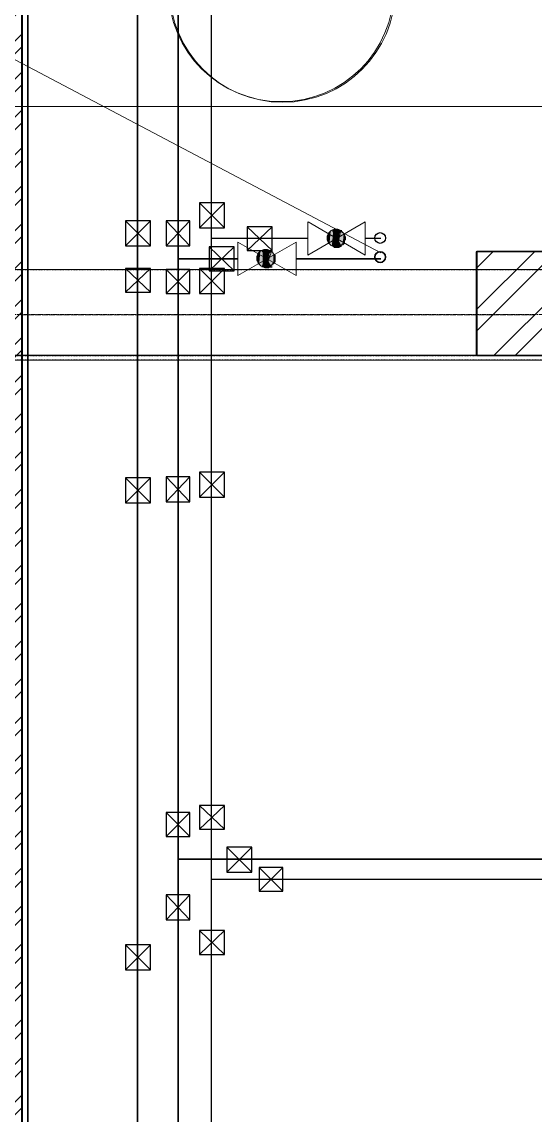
# Model space of a CAD drawing. Header units: millimetres. Extents: x -10178924 to 11692288, y -947381 to 58396.
# Drawn here: x 768125 to 769948, y -789537 to -785650 of the extents above; entities that cross this region are included whole.
import ezdxf

# ---------------------------------------------------------------- set-up
doc = ezdxf.new("R2010")
doc.units = ezdxf.units.MM
doc.linetypes.add('короткая штриховая', pattern=[282.222222, 141.111111, -141.111111])
doc.linetypes.add('осевая', pattern=[50.8, 31.75, -6.35, 6.35, -6.35])
for name, color, linetype, lineweight in [('PDF _0', 7, 'Continuous', 9), ('PDF _Разрезы', 7, 'Continuous', 9), ('PDF _Текст', 7, 'Continuous', 5), ('Балки.1', 7, 'Continuous', 9), ('Перегородки', 162, 'Continuous', 9), ('Размеры осевые', 153, 'Continuous', 9), ('Стены.1', 7, 'Continuous', 25), ('ШТРИХОВКА', 252, 'Continuous', 15)]:
    doc.layers.add(name, color=color, linetype=linetype, lineweight=lineweight)
for name, color, linetype in [('PDF _PDF _Марки помещений', 5, 'Continuous'), ('PDF _PDF _Разрезы', 7, 'Continuous'), ('PDF _Балки.1', 7, 'Continuous'), ('PDF _В1_Арматура', 7, 'Continuous'), ('PDF _ВК_В1', 5, 'Continuous'), ('PDF _ВК_Т3', 1, 'Continuous'), ('PDF _ВК_Т4', 6, 'Continuous'), ('PDF _Марки помещений', 5, 'Continuous'), ('PDF _Стены.1', 7, 'Continuous')]:
    doc.layers.add(name, color=color, linetype=linetype)
for name, color, linetype, true_color in [('PDF _Перегородки', 7, 'Continuous', 0x0037dd), ('PDF _Размеры осевые', 7, 'Continuous', 0x5d6970), ('PDF _штриховка', 7, 'Continuous', 0x95834a)]:
    doc.layers.add(name, color=color, linetype=linetype, true_color=true_color)

# ---------------------------------------------------------------- blocks, each defined once
blk = doc.blocks.new('A$C5282721b')
at = {"layer": 'Перегородки', "lineweight": 20, "true_color": 0x000000, "transparency": 33554687}
h = blk.add_hatch(dxfattribs=at)
h.set_pattern_fill('ANSI32', color=18, scale=10)
h.set_pattern_definition([(45, (-4577.43, 241515.3), (-67.35192, 67.35192), []), (45, (-4532.53, 241515.3), (-67.35192, 67.35192), [])])
h.paths.add_polyline_path([(45649.391, -161.943), (45649.391, -5470.839), (45649.391, -11596.906), (45769.391, -11596.906), (45769.391, -5905.801), (45769.391, -5905.801), (45769.391, -161.943)])
at = {"layer": 'ШТРИХОВКА', "ltscale": 100, "true_color": 0x000000, "transparency": 33554687}
h = blk.add_hatch(dxfattribs=at)
h.set_pattern_fill('ANSI31', color=18, scale=50)
h.set_pattern_definition([(45, (-84344.04, 22834.88), (-112.2532, 112.2532), [])])
h.paths.add_polyline_path([(48997.987, -7673.422), (47735.543, -7673.422), (47735.543, -6046.445), (47382.946, -6046.445), (47382.946, -5676.669), (48224.83, -5676.669), (48224.83, -5827.958), (48997.987, -5827.958), (48997.987, -6271.605), (48729.504, -6271.605), (48729.504, -6127.958), (47983.364, -6127.958), (47983.364, -7373.422), (48729.504, -7373.422), (48729.504, -7301.605), (48997.987, -7301.605)])
at = {"color": 18, "linetype": 'короткая штриховая', "ltscale": 0.02, "true_color": 0x000000, "transparency": 33554687}
blk.add_line((30165.416, -6046.445), (47851.287, -6046.445), dxfattribs=at)
at = {"layer": 'PDF _Марки помещений', "color": 18, "lineweight": 9, "true_color": 0x000000, "transparency": 33554687}
blk.add_circle((46692.408, -4745.742), 400.064, dxfattribs=at)
at = {"layer": 'PDF _Разрезы', "color": 18, "lineweight": 9, "true_color": 0x000000, "transparency": 33554687}
blk.add_lwpolyline([(-3851.775, -5161.054), (61037.167, -5161.054)], dxfattribs=at)
at = {"layer": 'Балки.1', "color": 18, "linetype": 'короткая штриховая', "ltscale": 0.02, "true_color": 0x000000, "transparency": 33554687}
for p, q in [((30165.416, -5741.281), (47851.287, -5741.281)), ((30165.416, -6061.281), (47851.287, -6061.281))]:
    blk.add_line(p, q, dxfattribs=at)
at = {"layer": 'Перегородки', "color": 18, "lineweight": 25, "true_color": 0x000000, "transparency": 33554687}
for p, q in [((45769.391, -11596.906), (45769.391, -4211.299)), ((45789.391, -11596.906), (45789.391, -4231.299))]:
    blk.add_line(p, q, dxfattribs=at)
at = {"layer": 'Размеры осевые', "color": 251, "linetype": 'осевая', "ltscale": 0.5, "transparency": 33554687}
blk.add_line((-9750, -5900), (57900, -5900), dxfattribs=at)
at = {"layer": 'Стены.1', "color": 18, "linetype": 'Continuous', "true_color": 0x000000, "transparency": 33554687, "flags": 128}
blk.add_lwpolyline([(47823.001, -5676.669), (47382.946, -5676.669), (47382.946, -6046.445), (47735.543, -6046.445)], dxfattribs=at)

msp = doc.modelspace()

# ---------------------------------------------------------------- linework, layer by layer
at = {"layer": 'PDF _0', "lineweight": 25}
for points in [[(768756.2, -786382.7), (768845.1, -786382.7), (768845.1, -786293.8), (768756.2, -786293.8)], [(768493.7, -786446.2), (768582.6, -786446.2), (768582.6, -786357.3), (768493.7, -786357.3)], [(768637.7, -786446.2), (768722.3, -786446.2), (768722.3, -786357.3), (768637.7, -786357.3)], [(768925.6, -786463.2), (769014.4, -786463.2), (769014.4, -786378.5), (768925.6, -786378.5)], [(768790.1, -786535.1), (768879, -786535.1), (768879, -786450.5), (768790.1, -786450.5)], [(768493.7, -786611.3), (768582.6, -786611.3), (768582.6, -786526.7), (768493.7, -786526.7)], [(768637.7, -786615.6), (768722.3, -786615.6), (768722.3, -786530.9), (768637.7, -786530.9)], [(768756.2, -786615.6), (768845.1, -786615.6), (768845.1, -786526.7), (768756.2, -786526.7)], [(768493.7, -787360.6), (768582.6, -787360.6), (768582.6, -787271.7), (768493.7, -787271.7)], [(768637.7, -787356.4), (768722.3, -787356.4), (768722.3, -787267.5), (768637.7, -787267.5)], [(768756.2, -787339.5), (768845.1, -787339.5), (768845.1, -787250.6), (768756.2, -787250.6)], [(768756.2, -788520.6), (768845.1, -788520.6), (768845.1, -788435.9), (768756.2, -788435.9)], [(768637.7, -788546), (768722.3, -788546), (768722.3, -788461.3), (768637.7, -788461.3)], [(768853.6, -788673), (768942.5, -788673), (768942.5, -788584.1), (768853.6, -788584.1)], [(768967.9, -788740.7), (769052.5, -788740.7), (769052.5, -788656), (768967.9, -788656)], [(768637.7, -788842.3), (768722.3, -788842.3), (768722.3, -788753.4), (768637.7, -788753.4)], [(768756.2, -788965.1), (768845.1, -788965.1), (768845.1, -788880.4), (768756.2, -788880.4)], [(768493.7, -789020.1), (768582.6, -789020.1), (768582.6, -788931.2), (768493.7, -788931.2)]]:
    msp.add_lwpolyline(points, close=True, dxfattribs=at)
for points in [[(768756.2, -786293.8), (768845.1, -786382.7)], [(768845.1, -786293.8), (768756.2, -786382.7)], [(768493.7, -786357.3), (768582.6, -786446.2)], [(768582.6, -786357.3), (768493.7, -786446.2)], [(768637.7, -786357.3), (768722.3, -786446.2)], [(768722.3, -786357.3), (768637.7, -786446.2)], [(768925.6, -786378.5), (769014.4, -786463.1)], [(769014.4, -786378.5), (768925.6, -786463.1)], [(768790.1, -786450.4), (768879, -786535.1)], [(768879, -786450.4), (768790.1, -786535.1)], [(768493.7, -786526.7), (768582.6, -786611.3)], [(768582.6, -786526.7), (768493.7, -786611.3)], [(768637.7, -786530.9), (768722.3, -786615.5)], [(768722.3, -786530.9), (768637.7, -786615.5)], [(768756.2, -786526.7), (768845.1, -786615.5)], [(768845.1, -786526.7), (768756.2, -786615.5)], [(752521.3, -786835.7), (770207.5, -786835.7)], [(768493.7, -787271.7), (768582.6, -787360.6)], [(768582.6, -787271.7), (768493.7, -787360.6)], [(768637.7, -787267.5), (768722.3, -787356.4)], [(768722.3, -787267.5), (768637.7, -787356.4)], [(768756.2, -787250.6), (768845.1, -787339.5)], [(768845.1, -787250.6), (768756.2, -787339.5)], [(768756.2, -788435.9), (768845.1, -788520.6)], [(768845.1, -788435.9), (768756.2, -788520.6)], [(768637.7, -788461.3), (768722.3, -788546)], [(768722.3, -788461.3), (768637.7, -788546)], [(768853.6, -788584.1), (768942.5, -788673)], [(768942.5, -788584.1), (768853.6, -788673)], [(768967.9, -788656), (769052.5, -788740.7)], [(769052.6, -788656), (768967.9, -788740.7)], [(768637.7, -788753.4), (768722.3, -788842.3)], [(768722.3, -788753.4), (768637.7, -788842.3)], [(768756.2, -788880.4), (768845.1, -788965.1)], [(768845.1, -788880.4), (768756.2, -788965.1)], [(768493.7, -788931.2), (768582.6, -789020.1)], [(768582.6, -788931.2), (768493.7, -789020.1)]]:
    msp.add_lwpolyline(points, dxfattribs=at)
at = {"layer": 'PDF _PDF _Марки помещений', "lineweight": 9}
msp.add_circle((769046.2, -785533.9), 400, dxfattribs=at)
at = {"layer": 'PDF _PDF _Разрезы', "lineweight": 9}
msp.add_lwpolyline([(718506.2, -785950.9), (783388.3, -785950.9)], dxfattribs=at)
at = {"layer": 'PDF _Балки.1', "lineweight": 9}
msp.add_lwpolyline([(770207.5, -786530.9), (752521.3, -786530.9), (752521.3, -786852.6), (770207.5, -786852.6)], dxfattribs=at)
at = {"layer": 'PDF _В1_Арматура', "lineweight": 0}
for points in [[(769141.4, -786361.6), (769141.4, -786480.1), (769344.6, -786361.6)], [(769141.5, -786361.6), (769344.6, -786480.1), (769344.6, -786361.6)], [(769255.7, -786399.7), (769260, -786391.2), (769255.7, -786399.7)], [(768891.7, -786433.5), (769099.1, -786552.1), (769099.1, -786433.5)], [(768891.7, -786433.5), (768891.7, -786552.1), (769099.1, -786433.5)], [(769234.6, -786429.3), (769243, -786420.8), (769234.6, -786429.3)], [(769255.7, -786450.4), (769260, -786446.2), (769255.7, -786450.4)], [(768989, -786501.3), (768993.3, -786492.8), (768989, -786501.3)], [(769006, -786471.6), (769014.4, -786463.2), (769006, -786471.6)], [(769006, -786522.4), (769014.4, -786522.4), (769006, -786522.4)]]:
    msp.add_lwpolyline(points, dxfattribs=at)
for centre in [(769240.9, -786418.7), (768991.2, -786490.7)]:
    msp.add_circle(centre, 31.7, dxfattribs=at)
at = {"layer": 'PDF _В1_Арматура', "transparency": 33554559}
for points in [[(769213.4, -786437.8), (769213.4, -786403.9), (769209.2, -786429.3)], [(769213.4, -786403.9), (769209.2, -786429.3), (769209.2, -786408.1)], [(769209.2, -786429.3), (769209.2, -786408.1), (769209.2, -786425)], [(769209.2, -786408.1), (769209.2, -786425), (769209.2, -786416.6)], [(769209.2, -786425), (769209.2, -786416.6), (769209.2, -786420.8)], [(769217.6, -786442), (769217.6, -786399.7), (769213.4, -786437.7)], [(769217.6, -786399.7), (769213.4, -786437.7), (769213.4, -786403.9)], [(769221.9, -786446.2), (769221.9, -786395.4), (769217.6, -786442)], [(769221.9, -786395.4), (769217.6, -786442), (769217.6, -786399.7)], [(769226.1, -786446.2), (769226.1, -786391.2), (769221.9, -786446.2)], [(769226.1, -786391.2), (769221.9, -786446.2), (769221.9, -786395.4)], [(769230.3, -786399.7), (769230.3, -786391.2), (769226.1, -786391.2)], [(769230.3, -786399.7), (769226.1, -786446.2), (769226.1, -786391.2)], [(769230.3, -786437.8), (769230.3, -786399.7), (769226.1, -786446.2)], [(769234.6, -786412.3), (769234.6, -786387), (769230.3, -786399.7)], [(769234.6, -786387), (769230.3, -786399.7), (769230.3, -786391.2)], [(769234.6, -786412.3), (769230.3, -786437.7), (769230.3, -786399.7)], [(769234.6, -786429.3), (769234.6, -786412.3), (769230.3, -786437.7)], [(769243.1, -786420.8), (769243.1, -786387), (769234.6, -786412.3)], [(769243.1, -786387), (769234.6, -786412.3), (769234.6, -786387)], [(769243, -786420.8), (769234.6, -786429.3), (769234.6, -786412.3)], [(769251.5, -786412.3), (769251.5, -786387), (769243.1, -786420.8)], [(769251.5, -786387), (769243.1, -786420.8), (769243.1, -786387)], [(769243.1, -786420.8), (769243.1, -786420.8), (769251.5, -786412.3)], [(769243.1, -786420.8), (769251.5, -786412.3), (769251.5, -786429.3)], [(769255.7, -786391.2), (769251.5, -786412.3), (769251.5, -786387)], [(769255.7, -786399.7), (769255.7, -786391.2), (769251.5, -786412.3)], [(769260, -786446.2), (769260, -786391.2), (769251.5, -786429.3)], [(769260, -786391.2), (769251.5, -786429.3), (769251.5, -786412.4)], [(769260, -786391.2), (769255.7, -786399.7), (769255.7, -786391.2)], [(769264.2, -786395.4), (769260, -786446.2), (769260, -786391.2)], [(769264.2, -786446.2), (769264.2, -786395.4), (769260, -786446.2)], [(769268.5, -786399.7), (769264.2, -786446.2), (769264.2, -786395.4)], [(769268.5, -786442), (769268.5, -786399.7), (769264.2, -786446.2)], [(769272.7, -786403.9), (769268.5, -786442), (769268.5, -786399.7)], [(769272.7, -786437.8), (769272.7, -786403.9), (769268.5, -786442)], [(769272.7, -786408.1), (769272.7, -786437.7), (769272.7, -786403.9)], [(769276.9, -786416.6), (769272.7, -786429.3), (769272.7, -786408.1)], [(769272.7, -786429.3), (769272.7, -786408.1), (769272.7, -786437.7)], [(769276.9, -786425), (769276.9, -786416.6), (769272.7, -786429.3)], [(769276.9, -786420.8), (769276.9, -786425), (769276.9, -786416.6)], [(769230.3, -786437.8), (769230.3, -786450.5), (769226.1, -786446.2)], [(769234.6, -786454.7), (769234.6, -786429.3), (769230.3, -786450.5)], [(769234.6, -786429.3), (769230.3, -786450.5), (769230.3, -786437.8)], [(769243.1, -786454.7), (769243.1, -786420.8), (769234.6, -786454.7)], [(769243.1, -786420.8), (769234.6, -786454.7), (769234.6, -786429.3)], [(769251.5, -786429.3), (769243.1, -786454.7), (769243.1, -786420.8)], [(769251.5, -786454.7), (769251.5, -786429.3), (769243.1, -786454.7)], [(769255.7, -786437.7), (769251.5, -786454.7), (769251.5, -786429.3)], [(769255.7, -786450.4), (769255.7, -786437.7), (769251.5, -786454.7)], [(769260, -786446.2), (769255.7, -786450.4), (769255.7, -786437.7)], [(768963.6, -786501.3), (768963.6, -786480.1), (768959.4, -786497)], [(768963.6, -786480.1), (768959.4, -786497), (768959.4, -786488.6)], [(768959.4, -786497), (768959.4, -786488.6), (768959.4, -786492.8)], [(768967.9, -786514), (768967.9, -786471.6), (768963.6, -786509.7)], [(768967.9, -786471.6), (768963.6, -786509.7), (768963.6, -786475.9)], [(768963.6, -786509.7), (768963.6, -786475.9), (768963.6, -786501.3)], [(768963.6, -786475.9), (768963.6, -786501.3), (768963.6, -786480.1)], [(768972.1, -786518.2), (768972.1, -786467.4), (768967.9, -786514)], [(768972.1, -786467.4), (768967.9, -786514), (768967.9, -786471.6)], [(768976.3, -786522.4), (768976.3, -786463.2), (768972.1, -786518.2)], [(768976.3, -786463.2), (768972.1, -786518.2), (768972.1, -786467.4)], [(768980.6, -786471.6), (768980.6, -786463.2), (768976.3, -786463.2)], [(768980.6, -786471.6), (768976.3, -786522.4), (768976.3, -786463.2)], [(768980.6, -786509.7), (768980.6, -786471.6), (768976.3, -786522.4)], [(768989, -786484.3), (768989, -786458.9), (768980.6, -786471.6)], [(768989, -786458.9), (768980.6, -786471.6), (768980.6, -786463.2)], [(768989, -786484.3), (768980.6, -786509.7), (768980.6, -786471.6)], [(768989, -786501.3), (768989, -786484.3), (768980.6, -786509.7)], [(768993.3, -786492.8), (768993.3, -786458.9), (768989, -786484.3)], [(768993.3, -786458.9), (768989, -786484.3), (768989, -786458.9)], [(768993.3, -786492.8), (768989, -786501.3), (768989, -786484.3)], [(768993.3, -786526.7), (768993.3, -786492.8), (768989, -786526.7)], [(768993.3, -786492.8), (768989, -786526.7), (768989, -786501.3)], [(769001.7, -786484.3), (769001.7, -786458.9), (768993.3, -786492.8)], [(769001.7, -786458.9), (768993.3, -786492.8), (768993.3, -786458.9)], [(768993.3, -786492.8), (768993.3, -786492.8), (769001.7, -786484.3)], [(768993.3, -786492.8), (769001.7, -786484.3), (769001.7, -786501.3)], [(769001.7, -786501.3), (768993.3, -786526.7), (768993.3, -786492.8)], [(769006, -786463.2), (769001.7, -786484.3), (769001.7, -786458.9)], [(769006, -786471.6), (769006, -786463.2), (769001.7, -786484.3)], [(769014.4, -786522.4), (769014.4, -786463.2), (769001.7, -786501.3)], [(769014.4, -786463.2), (769001.7, -786501.3), (769001.7, -786484.3)], [(769014.4, -786463.2), (769006, -786471.6), (769006, -786463.2)], [(769018.7, -786467.4), (769014.4, -786522.4), (769014.4, -786463.2)], [(769018.7, -786518.2), (769018.7, -786467.4), (769014.4, -786522.4)], [(769018.7, -786471.6), (769018.7, -786518.2), (769018.7, -786467.4)], [(769022.9, -786475.9), (769018.7, -786514), (769018.7, -786471.6)], [(769018.7, -786514), (769018.7, -786471.6), (769018.7, -786518.2)], [(769022.9, -786509.7), (769022.9, -786475.9), (769018.7, -786514)], [(769027.1, -786480.1), (769022.9, -786509.7), (769022.9, -786475.9)], [(769027.1, -786501.3), (769027.1, -786480.1), (769022.9, -786509.7)], [(769027.1, -786488.6), (769027.1, -786501.3), (769027.1, -786480.1)], [(769027.1, -786492.8), (769027.1, -786497), (769027.1, -786488.6)], [(769027.1, -786497), (769027.1, -786488.6), (769027.1, -786501.3)], [(768980.6, -786509.7), (768980.6, -786522.4), (768976.3, -786522.4)], [(768989, -786526.7), (768989, -786501.3), (768980.6, -786522.4)], [(768989, -786501.3), (768980.6, -786522.4), (768980.6, -786509.7)], [(769001.7, -786526.7), (769001.7, -786501.3), (768993.3, -786526.7)], [(769006, -786509.7), (769001.7, -786526.7), (769001.7, -786501.3)], [(769006, -786522.4), (769006, -786509.7), (769001.7, -786526.7)], [(769014.4, -786522.4), (769006, -786522.4), (769006, -786509.7)]]:
    msp.add_solid(points, dxfattribs=at)
at = {"layer": 'PDF _ВК_В1', "lineweight": 30}
for points in [[(768798.5, -792055.4), (768798.5, -785312), (774780, -785312), (774780, -786480.3)], [(769141.4, -786420.8), (768798.6, -786420.8)], [(769399.7, -786420.8), (769344.7, -786420.8)], [(772540.8, -788698.4), (768798.7, -788698.4)]]:
    msp.add_lwpolyline(points, dxfattribs=at)
msp.add_circle((769397.6, -786418.7), 19.1, dxfattribs=at)
at = {"layer": 'PDF _ВК_Т3', "lineweight": 35}
for points in [[(768680, -792127.4), (768680, -785223.1), (772401, -785223.1)], [(768891.7, -786492.8), (768680, -786492.8)], [(769399.7, -786492.8), (769099.1, -786492.8)], [(772282.6, -788626.4), (768680.2, -788626.4)]]:
    msp.add_lwpolyline(points, dxfattribs=at)
msp.add_circle((769397.6, -786486.4), 19.1, dxfattribs=at)
at = {"layer": 'PDF _ВК_Т4', "lineweight": 35}
msp.add_lwpolyline([(772295.2, -783669.4), (772295.2, -785091.8), (768536.1, -785091.8), (768536.1, -791479.7), (767359.3, -791479.7)], dxfattribs=at)
at = {"layer": 'PDF _Перегородки', "color": 5, "lineweight": 25}
for points in [[(768125.4, -792385.6), (768125.4, -785002.9)], [(768146.6, -792385.6), (768146.6, -785024.1)]]:
    msp.add_lwpolyline(points, dxfattribs=at)
at = {"layer": 'PDF _Размеры осевые', "lineweight": 9}
for points in [[(768121.2, -786691.8), (768125.4, -786691.8), (768142.4, -786691.8)], [(768146.6, -786691.8), (768150.8, -786691.8), (768167.8, -786691.8)], [(768172, -786691.8), (768176.2, -786691.8), (768193.2, -786691.8)], [(768197.4, -786691.8), (768201.6, -786691.8), (768218.6, -786691.8)], [(768222.8, -786691.8), (768227, -786691.8), (768244, -786691.8)], [(768248.2, -786691.8), (768252.4, -786691.8), (768269.4, -786691.8)], [(768273.6, -786691.8), (768277.8, -786691.8), (768294.8, -786691.8)], [(768299, -786691.8), (768303.2, -786691.8), (768320.2, -786691.8)], [(768324.4, -786691.8), (768328.6, -786691.8), (768345.6, -786691.8)], [(768349.8, -786691.8), (768354, -786691.8), (768371, -786691.8)], [(768375.2, -786691.8), (768379.4, -786691.8), (768396.4, -786691.8)], [(768400.6, -786691.8), (768404.8, -786691.8), (768421.8, -786691.8)], [(768426, -786691.8), (768430.2, -786691.8), (768447.2, -786691.8)], [(768451.4, -786691.8), (768455.6, -786691.8), (768472.6, -786691.8)], [(768476.8, -786691.8), (768481, -786691.8), (768498, -786691.8)], [(768502.2, -786691.8), (768506.4, -786691.8), (768523.4, -786691.8)], [(768527.6, -786691.8), (768531.8, -786691.8), (768548.8, -786691.8)], [(768553, -786691.8), (768557.2, -786691.8), (768574.2, -786691.8)], [(768578.4, -786691.8), (768582.6, -786691.8), (768599.6, -786691.8)], [(768603.8, -786691.8), (768608, -786691.8), (768625, -786691.8)], [(768629.2, -786691.8), (768633.4, -786691.8), (768650.4, -786691.8)], [(768654.6, -786691.8), (768658.8, -786691.8), (768675.8, -786691.8)], [(768680, -786691.8), (768684.2, -786691.8), (768701.2, -786691.8)], [(768705.4, -786691.8), (768709.6, -786691.8), (768726.6, -786691.8)], [(768730.8, -786691.8), (768735, -786691.8), (768752, -786691.8)], [(768756.2, -786691.8), (768760.4, -786691.8), (768777.4, -786691.8)], [(768781.6, -786691.8), (768785.8, -786691.8), (768802.8, -786691.8)], [(768807, -786691.8), (768811.2, -786691.8), (768828.2, -786691.8)], [(768832.4, -786691.8), (768836.6, -786691.8), (768853.6, -786691.8)], [(768857.8, -786691.8), (768862, -786691.8), (768879, -786691.8)], [(768883.2, -786691.8), (768887.4, -786691.8), (768904.4, -786691.8)], [(768908.6, -786691.8), (768912.8, -786691.8), (768929.8, -786691.8)], [(768934, -786691.8), (768938.3, -786691.8), (768955.2, -786691.8)], [(768959.4, -786691.8), (768963.6, -786691.8), (768980.6, -786691.8)], [(768984.8, -786691.8), (768989, -786691.8), (769006, -786691.8)], [(769010.2, -786691.8), (769014.4, -786691.8), (769031.4, -786691.8)], [(769035.6, -786691.8), (769039.8, -786691.8), (769056.8, -786691.8)], [(769061, -786691.8), (769065.3, -786691.8), (769082.2, -786691.8)], [(769086.4, -786691.8), (769090.6, -786691.8), (769107.6, -786691.8)], [(769111.8, -786691.8), (769116, -786691.8), (769133, -786691.8)], [(769137.2, -786691.8), (769141.5, -786691.8), (769158.4, -786691.8)], [(769162.6, -786691.8), (769166.9, -786691.8), (769183.8, -786691.8)], [(769188, -786691.8), (769192.3, -786691.8), (769209.2, -786691.8)], [(769213.4, -786691.8), (769217.6, -786691.8), (769234.6, -786691.8)], [(769238.8, -786691.8), (769243, -786691.8), (769260, -786691.8)], [(769264.2, -786691.8), (769268.5, -786691.8), (769285.4, -786691.8)], [(769289.6, -786691.8), (769293.9, -786691.8), (769310.8, -786691.8)], [(769315, -786691.8), (769319.3, -786691.8), (769336.2, -786691.8)], [(769340.4, -786691.8), (769344.6, -786691.8), (769361.6, -786691.8)], [(769365.8, -786691.8), (769370.1, -786691.8), (769387, -786691.8)], [(769391.2, -786691.8), (769395.5, -786691.8), (769412.4, -786691.8)], [(769416.6, -786691.8), (769420.9, -786691.8), (769437.8, -786691.8)], [(769442, -786691.8), (769446.3, -786691.8), (769463.2, -786691.8)], [(769467.4, -786691.8), (769471.6, -786691.8), (769488.6, -786691.8)], [(769492.8, -786691.8), (769497.1, -786691.8), (769514, -786691.8)], [(769518.2, -786691.8), (769522.5, -786691.8), (769539.4, -786691.8)], [(769543.6, -786691.8), (769547.9, -786691.8), (769564.8, -786691.8)], [(769569, -786691.8), (769573.3, -786691.8), (769590.2, -786691.8)], [(769594.4, -786691.8), (769598.7, -786691.8), (769615.6, -786691.8)], [(769619.8, -786691.8), (769624.1, -786691.8), (769641, -786691.8)], [(769645.2, -786691.8), (769649.5, -786691.8), (769666.4, -786691.8)], [(769670.6, -786691.8), (769674.9, -786691.8), (769691.8, -786691.8)], [(769696, -786691.8), (769700.3, -786691.8), (769717.2, -786691.8)], [(769721.4, -786691.8), (769725.7, -786691.8), (769742.6, -786691.8)], [(769746.8, -786691.8), (769751.1, -786691.8), (769768, -786691.8)], [(769772.2, -786691.8), (769776.5, -786691.8), (769793.4, -786691.8)], [(769797.6, -786691.8), (769801.9, -786691.8), (769818.8, -786691.8)], [(769823, -786691.8), (769827.3, -786691.8), (769844.2, -786691.8)], [(769848.4, -786691.8), (769852.7, -786691.8), (769869.6, -786691.8)], [(769873.8, -786691.8), (769878.1, -786691.8), (769895, -786691.8)], [(769899.2, -786691.8), (769903.5, -786691.8), (769920.4, -786691.8)], [(769924.6, -786691.8), (769928.9, -786691.8), (769945.8, -786691.8)]]:
    msp.add_lwpolyline(points, dxfattribs=at)
at = {"layer": 'PDF _Стены.1', "lineweight": 25}
msp.add_lwpolyline([(770580.8, -786619.8), (770580.8, -786467.4), (770178.6, -786467.4), (769738.4, -786467.4), (769738.4, -786835.7), (770089.7, -786835.7)], dxfattribs=at)
at = {"layer": 'PDF _Текст'}
msp.add_lwpolyline([(769399.7, -786471.6), (767422.8, -785426), (767321.2, -785426), (764484.9, -785426)], dxfattribs=at)
at = {"layer": 'PDF _штриховка', "color": 251, "lineweight": 5, "true_color": 0x636466}
for points in [[(769738.4, -786526.7), (769797.6, -786467.4)], [(769738.4, -786751), (770022, -786467.4)], [(769878.1, -786835.7), (770246.3, -786467.4)]]:
    msp.add_lwpolyline(points, dxfattribs=at)

# ---------------------------------------------------------------- block references
msp.add_blockref('A$C5282721b', (722358.6, -780790.4))

doc.saveas('drawing.dxf')
